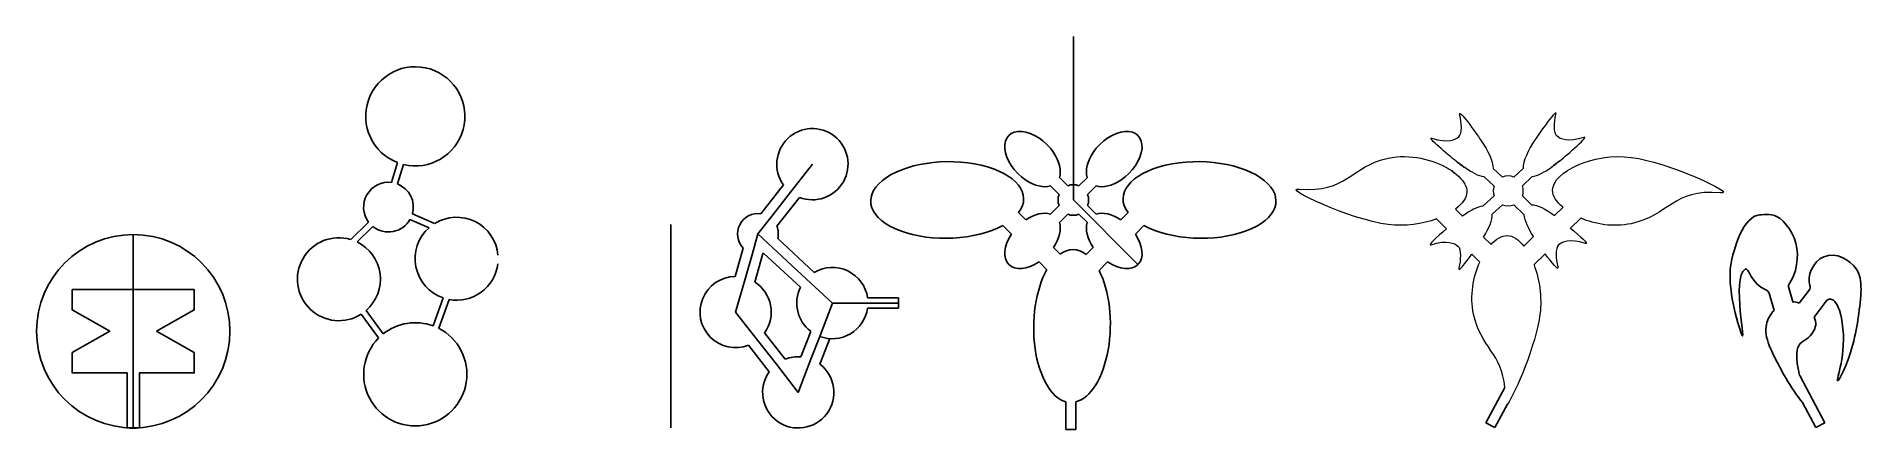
# Model space of a CAD drawing. Header units: millimetres. Extents: x 1 to 898, y -1 to 192.
import ezdxf

# ---------------------------------------------------------------- set-up
doc = ezdxf.new("R2010")
doc.units = ezdxf.units.MM
doc.header["$MEASUREMENT"] = 0
doc.layers.get('0').update_dxf_attribs({"color": 1})
doc.layers.add('2', color=3, linetype='Continuous')

msp = doc.modelspace()

# ---------------------------------------------------------------- linework, layer by layer
for p, q in [((175.34, 120.6), (178.37, 130.34)), ((178.25, 119.87), (181.24, 129.44)), ((720.97, 123.24), (716.49, 127.4)), ((726.67, 123.28), (731.13, 127.54)), ((367.84, 119.44), (356.73, 105.22)), ((503.26, 114.75), (499.09, 118.92)), ((507.51, 118.99), (503.39, 123.11)), ((513.01, 118.99), (517.13, 123.11)), ((517.25, 114.75), (521.42, 118.92)), ((716.89, 118.84), (712.03, 123.36)), ((730.82, 118.94), (735.57, 123.48)), ((375.72, 113.28), (364.61, 99.07)), ((503.26, 109.25), (499.09, 105.08)), ((517.25, 109.25), (521.42, 105.08)), ((716.89, 114.06), (711.43, 109)), ((720.97, 109.67), (716.04, 105.09)), ((726.67, 109.63), (731.77, 104.76)), ((730.82, 113.97), (735.36, 109.63)), ((750.77, 108.52), (746.66, 104.41)), ((155.34, 92.59), (164.11, 101.12)), ((158.42, 91.4), (166.21, 98.96)), ((193.78, 98.36), (184.42, 102.35)), ((196.55, 100.43), (185.6, 105.11)), ((312.5, 0), (312.5, 100)), ((475.58, 99.43), (479.81, 95.19)), ((483.38, 105.77), (486.92, 102.23)), ((507.51, 105.01), (503.39, 100.89)), ((513.01, 105.01), (517.13, 100.89)), ((537.14, 105.77), (533.6, 102.23)), ((544.94, 99.43), (540.71, 95.19)), ((688.71, 102.68), (693.57, 97.82)), ((697.98, 107.55), (701.46, 104.08)), ((759.45, 103.06), (754.34, 97.95)), ((365.09, 93.09), (383.02, 76.42)), ((711.76, 93.77), (715.41, 90.12)), ((736.23, 93.99), (731.56, 89.31)), ((344.18, 74.41), (348.16, 88.36)), ((353.79, 71.67), (357.77, 85.62)), ((358.28, 85.76), (376.21, 69.09)), ((493.42, 81.59), (497.26, 77.75)), ((500.52, 88.62), (503.74, 85.41)), ((519.99, 88.62), (516.62, 85.25)), ((527.1, 81.59), (522.88, 77.37)), ((706.02, 85.37), (709.9, 81.49)), ((742, 85.61), (736.51, 80.12)), ((195.76, 50.14), (200.7, 63.85)), ((198.52, 48.94), (203.61, 63.08)), ((409.22, 63.84), (424.4, 63.84)), ((424.4, 63.84), (424.4, 58.84)), ((851.99, 66.18), (854.42, 57.75)), ((861.64, 68.83), (863.61, 61.99)), ((871.62, 67.7), (866.8, 61.3)), ((160.48, 55.88), (169.04, 44.19)), ((162.88, 57.67), (171.29, 46.2)), ((409.22, 58.84), (424.4, 58.84)), ((880.08, 62.31), (874.14, 54.42)), ((368.77, 33.75), (358.63, 46.76)), ((376.45, 34.9), (381.25, 47.45)), ((360.88, 27.61), (350.75, 40.61)), ((385.79, 31.33), (390.59, 43.89)), ((722.12, 19.84), (712.89, 2.47)), ((867.18, 25.43), (879.37, 2.47)), ((506.5, 12.87), (506.5, -0.76)), ((511.5, 12.8), (511.5, -0.76)), ((723.45, 11.69), (717.31, 0.13)), ((868.35, 12.56), (874.96, 0.13)), ((717.31, 0.13), (712.89, 2.47)), ((874.96, 0.13), (879.37, 2.47)), ((511.5, -0.76), (506.5, -0.76))]:
    msp.add_line(p, q)
msp.add_lwpolyline([(60, 47.5), (78.5, 37), (78.5, 27), (51.5, 27), (51.5, 0, -0.031611), (45.5, 0), (45.5, 27), (18.5, 27), (18.5, 37), (37, 47.5), (18.5, 58), (18.5, 68), (48.5, 68), (78.5, 68), (78.5, 58)], format="xyb", close=True)
for centre, radius, start, end in [((187.04, 153.1), 24.36, 256.20835, 249.15217), ((382.1, 129.58), 17.5, 248.60233, 215.39923), ((173.86, 108.48), 12.21, 83.05631, 217.04095), ((173.86, 108.48), 12.21, 343.98178, 68.92146), ((510.26, 112), 7.52, 68.52267, 111.47733), ((510.26, 112), 7.52, 158.52267, 201.47733), ((510.26, 112), 7.52, 338.52267, 21.47733), ((173.86, 108.48), 12.21, 231.21072, 329.87108), ((207.33, 83.13), 20.38, 4.96792, 121.90457), ((355.34, 95.32), 10, 82.00078, 224.07738), ((355.34, 95.32), 10, 347.09319, 22.00078), ((510.26, 112), 7.52, 248.52267, 291.47733), ((149.52, 73.06), 20.38, 73.39132, 302.53161), ((149.52, 73.06), 20.38, 310.97217, 64.10267), ((207.33, 83.13), 20.38, 131.63225, 251.03351), ((355.34, 95.32), 10, 284.07738, 287.09319), ((207.33, 83.13), 20.38, 259.50731, 353.00229), ((344.38, 56.92), 17.5, 90.67893, 291.32508), ((391.9, 61.34), 17.5, 8.21321, 120.49164), ((344.38, 56.92), 17.5, 324.52818, 57.47583), ((391.9, 61.34), 17.5, 153.69474, 232.48887), ((849.59, 65.49), 2.5, 16.07223, 69.85347), ((864.04, 69.52), 2.5, 144.0736, 196.07223), ((869.62, 69.2), 2.5, 323.03612, 19.47734), ((882.07, 60.81), 2.5, 46.70214, 143.03612), ((391.9, 61.34), 17.5, 249.09042, 351.78679), ((187.04, 26.34), 25.35, 135.23823, 63.09612), ((187.04, 26.34), 25.35, 69.8938, 128.42198), ((375.14, 17.45), 17.5, 144.52818, 52.48887), ((375.14, 17.45), 17.5, 85.69197, 111.32508), ((869.39, 26.6), 2.5, 194.95756, 207.98032)]:
    msp.add_arc(centre, radius, start, end)
at = {"color": 1, "lineweight": 15}
for start, end in [(161.11092, 198.88908), (67.68094, 113.11916), (340.31082, 19.68918), (246.88084, 292.31906)]:
    msp.add_arc((723.87, 116.45), 7.38, start, end, dxfattribs=at)
for centre, major_axis, ratio, start_param, end_param in [((490.17, 132.09), (11.69, -11.51), 0.615834, 1.256207, 5.017325), ((490.17, 132.09), (11.69, -11.51), 0.615834, 6.571982, 7.539392), ((572.24, 112), (-37.55, 0.65), 0.501449, 0.765268, 6.654739), ((490.17, 132.09), (11.69, -11.51), 0.615834, 5.017325, 5.968937), ((530.35, 91.91), (-11.69, 11.51), 0.615834, 6.571982, 7.539392), ((530.35, 91.91), (-11.69, 11.51), 0.615834, 5.017325, 5.968937), ((530.35, 91.91), (-11.69, 11.51), 0.615834, 1.875732, 4.3978), ((509.61, 50.05), (0.65, 37.55), 0.501449, 5.936508, 6.634592), ((509.61, 50.05), (0.65, 37.55), 0.501449, 7.03281, 9.293199), ((509.61, 50.05), (0.65, 37.55), 0.501449, 9.559541, 11.819188)]:
    msp.add_ellipse(centre, major_axis=major_axis, ratio=ratio, start_param=start_param, end_param=end_param)
at = {"extrusion": (0, 0, -1)}
for centre, major_axis, ratio, start_param, end_param in [((530.35, 132.09), (-11.69, -11.51), 0.615834, 1.256207, 5.017325), ((530.35, 132.09), (-11.69, -11.51), 0.615834, 6.571982, 7.539392), ((448.28, 112), (37.55, 0.65), 0.501449, 0.765268, 6.654739), ((530.35, 132.09), (-11.69, -11.51), 0.615834, 5.017325, 5.968937), ((490.17, 91.91), (11.69, 11.51), 0.615834, 5.017325, 5.968937), ((490.17, 91.91), (11.69, 11.51), 0.615834, 6.571982, 7.539392), ((490.17, 91.91), (11.69, 11.51), 0.615834, 1.875732, 4.3978)]:
    msp.add_ellipse(centre, major_axis=major_axis, ratio=ratio, start_param=start_param, end_param=end_param, dxfattribs=at)
at = {"color": 1, "lineweight": 15}
for points in [[(700.06, 153.74), (699.03, 157.81), (708.22, 144.59), (710.3, 141.55)], [(699.6, 143.03), (701.32, 144.65), (701.01, 149.97), (700.06, 153.74)], [(747.27, 154), (748.25, 158.08), (739.21, 144.76), (737.16, 141.7)], [(747.85, 143.3), (746.1, 144.9), (746.36, 150.22), (747.27, 154)], [(749.28, 131.3), (753.13, 134.44), (764.01, 143.79), (761.03, 142.76)], [(664.92, 132.53), (675.65, 134.78), (686.86, 131.96), (694.42, 127.44)], [(698.3, 131.01), (694.42, 134.11), (683.43, 143.35), (686.42, 142.35)], [(686.42, 142.35), (694.19, 139.76), (698.15, 141.68), (699.6, 143.03)], [(710.3, 141.55), (713.98, 136.19), (716.5, 130.93), (716.49, 127.4)], [(737.16, 141.7), (733.56, 136.32), (731.11, 131.06), (731.13, 127.54)], [(761.03, 142.76), (753.29, 140.08), (749.31, 141.96), (747.85, 143.3)], [(621.14, 117.39), (644.71, 115.26), (646.31, 128.6), (664.92, 132.53)], [(694.42, 127.44), (694.92, 127.14), (695.4, 126.83), (695.86, 126.52)], [(712.03, 123.36), (709.48, 123.63), (706.12, 125.37), (702.48, 127.89)], [(664.92, 99.92), (646.13, 102.31), (612.17, 118.21), (621.14, 117.39)], [(750.63, 108.39), (747.52, 111.07), (745.66, 114.03), (745.66, 116.77)], [(711.43, 109), (708.76, 108.65), (705.24, 106.76), (701.46, 104.08)], [(735.36, 109.63), (738.19, 109.71), (742.26, 107.58), (746.66, 104.41)], [(688.71, 102.68), (681.8, 100.14), (673.27, 98.85), (664.92, 99.92)], [(711.76, 93.77), (714.41, 98.13), (716.1, 102.21), (716.04, 105.09)], [(736.23, 93.99), (733.73, 98.04), (732.04, 101.87), (731.77, 104.76)], [(723.29, 94.53), (726.12, 94.53), (729.01, 92.57), (731.56, 89.31)]]:
    msp.add_open_spline(points, degree=3, dxfattribs=at)
for points, knots in [([(745.66, 116.77), (745.66, 125.78), (765.41, 135.35), (784.28, 132.94), (803.07, 130.55), (837.02, 114.65), (828.06, 115.47), (804.49, 117.6), (802.89, 104.26), (784.28, 100.34), (775.58, 98.5), (766.57, 100.01), (759.45, 103.06)], [0, 0, 0, 0, 1, 1, 1, 2, 2, 2, 3, 3, 3, 3.467707, 3.467707, 3.467707, 3.467707]), ([(735.57, 123.48), (735.61, 123.48), (735.62, 123.48), (735.63, 123.49), (738.18, 123.79), (741.52, 125.56), (745.13, 128.12)], [0.3423611, 0.3423611, 0.3423611, 0.3423611, 0.3451659, 0.3451659, 0.3451659, 1, 1, 1, 1]), ([(699.79, 123.34), (702.16, 120.97), (703.54, 118.45), (703.54, 116.09), (703.54, 113.16), (701.45, 110.17), (697.98, 107.55)], [2, 2, 2, 2, 3, 3, 3, 3.325287, 3.325287, 3.325287, 3.325287]), ([(693.57, 97.82), (689.06, 94.01), (683.79, 89.29), (685.97, 90.02), (693.74, 92.61), (697.7, 90.69), (699.15, 89.34), (700.88, 87.72), (700.56, 82.4), (699.61, 78.63), (698.93, 75.93), (702.76, 80.86), (706.02, 85.37)], [1.29013, 1.29013, 1.29013, 1.29013, 2, 2, 2, 3, 3, 3, 4, 4, 4, 4.664867, 4.664867, 4.664867, 4.664867]), ([(715.41, 90.12), (717.95, 92.89), (720.72, 94.53), (723.29, 94.53), (723.29, 94.53), (723.29, 94.53), (723.29, 94.53)], [3.7143296, 3.7143296, 3.7143296, 3.7143296, 4, 4, 4, 4.0000022, 4.0000022, 4.0000022, 4.0000022]), ([(754.53, 98.14), (758.96, 94.38), (763.93, 89.89), (761.81, 90.6), (754.03, 93.19), (750.08, 91.27), (748.63, 89.91), (746.9, 88.3), (747.22, 82.98), (748.17, 79.21), (748.84, 76.57), (745.21, 81.2), (742, 85.61)], [1.306554, 1.306554, 1.306554, 1.306554, 2, 2, 2, 3, 3, 3, 4, 4, 4, 4.648362, 4.648362, 4.648362, 4.648362]), ([(722.12, 19.84), (721, 36.34), (710.3, 39.57), (706.85, 55.91), (704.95, 64.91), (706.64, 74.25), (709.9, 81.49)], [2.121844, 2.121844, 2.121844, 2.121844, 3, 3, 3, 3.484241, 3.484241, 3.484241, 3.484241]), ([(736.53, 80.14), (739.18, 73.16), (740.54, 64.44), (739.46, 55.91), (737.57, 41.13), (727.33, 16.96), (723.45, 11.69)], [0.547711, 0.547711, 0.547711, 0.547711, 1, 1, 1, 1.786732, 1.786732, 1.786732, 1.786732])]:
    msp.add_open_spline(points, degree=3, knots=knots, dxfattribs=at)
for points in [[(695.86, 126.52), (699.79, 123.34)], [(698.3, 131.01), (702.48, 127.89)], [(749.28, 131.3), (745.13, 128.12)]]:
    msp.add_open_spline(points, degree=1)
at = {"color": 1}
for points, knots in [([(850.45, 67.84), (842.99, 70.57), (842.05, 79.15), (840.27, 78.07), (833.3, 73.83), (841.42, 37.78), (838.3, 46.57), (833.48, 60.16), (832.23, 72.82), (833.09, 79.12), (834.41, 88.69), (839.67, 104.22), (847.31, 104.66), (849.73, 104.8), (853.8, 105.67), (857.38, 102.88), (861.47, 99.71), (865.87, 92.85), (865.87, 85.37)], [1.138012, 1.138012, 1.138012, 1.138012, 2, 2, 2, 3, 3, 3, 4, 4, 4, 5, 5, 5, 6, 6, 6, 7, 7, 7, 7]), ([(871.98, 70.04), (870.42, 74.43), (873.42, 81.78), (878.9, 84.09), (884.72, 86.55), (891.86, 82.68), (894.81, 78.15)], [8.049297, 8.049297, 8.049297, 8.049297, 9, 9, 9, 10, 10, 10, 10]), ([(894.81, 78.15), (898.35, 72.74), (897.17, 64.42), (895.74, 54.23), (895.74, 54.23), (895.74, 54.23), (895.74, 54.23), (895.31, 50.82), (894.54, 46.08), (893.01, 40.56), (890.29, 30.79), (886.4, 22.95), (885.67, 23.19), (884.76, 23.5), (890.21, 36.03), (887.96, 51.58), (886.96, 58.5), (885.11, 61.38), (883.79, 62.63)], [0, 0, 0, 0, 1, 1, 1, 2, 2, 2, 3, 3, 3, 4, 4, 4, 5, 5, 5, 5.717687, 5.717687, 5.717687, 5.717687]), ([(866.97, 25.96), (866.76, 26.74), (866.56, 27.55), (866.39, 28.37), (864.32, 37.89), (866.54, 40.63), (867.29, 41.41), (869.01, 43.21), (871.9, 43.93), (873.82, 47.52), (874.19, 48.22), (874.74, 49.27), (874.88, 50.53), (875.01, 51.76), (874.73, 53.1), (874.14, 54.42)], [4.946577, 4.946577, 4.946577, 4.946577, 5, 5, 5, 6, 6, 6, 7, 7, 7, 8, 8, 8, 8.258411, 8.258411, 8.258411, 8.258411]), ([(850.68, 50.87), (849.26, 44.56), (853.27, 37.17), (858.18, 28.13), (858.18, 28.13), (858.18, 28.13), (858.18, 28.13), (859.76, 25.09), (862.14, 20.91), (865.51, 16.28), (866.45, 14.98), (867.41, 13.73), (868.35, 12.56)], [0, 0, 0, 0, 1, 1, 1, 2, 2, 2, 3, 3, 3, 3.158582, 3.158582, 3.158582, 3.158582])]:
    msp.add_open_spline(points, degree=3, knots=knots, dxfattribs=at)
for points in [[(865.87, 85.37), (865.87, 79.85), (864.55, 74.47), (862.02, 70.98)], [(854.42, 57.75), (852.54, 55.71), (851.2, 53.2), (850.68, 50.87)], [(866.8, 61.3), (865.75, 61.7), (864.64, 61.95), (863.52, 62)]]:
    msp.add_open_spline(points, degree=3, dxfattribs=at)
at = {"layer": '2'}
for p, q in [((510.26, 112), (510.26, 192.31)), ((382.1, 129.58), (371.33, 115.78)), ((371.33, 115.78), (361.59, 103.32)), ((510.26, 112), (541.95, 80.31)), ((361.59, 103.32), (355.34, 95.32)), ((48.5, 95), (48.5, 0)), ((352.6, 85.7), (355.34, 95.32)), ((355.34, 95.32), (362.66, 88.51)), ((349.18, 73.74), (352.6, 85.7)), ((362.66, 88.51), (379.09, 73.25)), ((344.38, 56.92), (349.18, 73.74)), ((379.09, 73.25), (391.9, 61.34)), ((355.14, 43.11), (344.38, 56.92)), ((385.66, 44.99), (391.9, 61.34)), ((391.9, 61.34), (409.4, 61.34)), ((409.4, 61.34), (424.4, 61.34)), ((381.38, 33.8), (385.66, 44.99)), ((364.38, 31.25), (355.14, 43.11)), ((375.14, 17.45), (364.38, 31.25)), ((375.14, 17.45), (381.38, 33.8))]:
    msp.add_line(p, q, dxfattribs=at)
msp.add_circle((48.5, 47.5), 47.5, dxfattribs=at)

doc.saveas('drawing.dxf')
